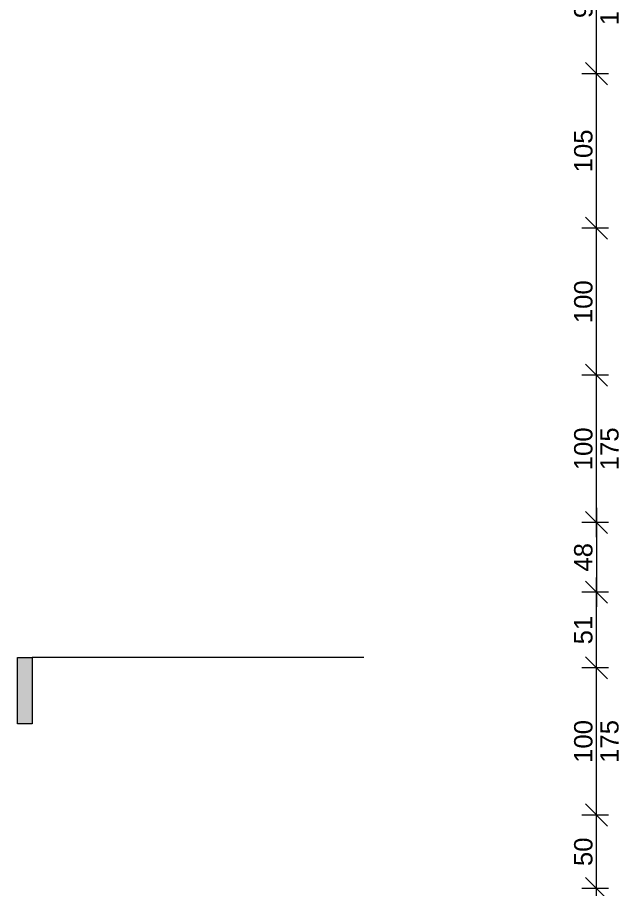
# Model space of a CAD drawing. Header units: centimetres. Extents: x -5566 to 5867, y -120 to 4683.
# Drawn here: x -5552 to -5141, y 1922 to 2514 of the extents above; entities that cross this region are included whole.
import ezdxf

# ---------------------------------------------------------------- set-up
doc = ezdxf.new("R2010")
doc.units = ezdxf.units.CM
doc.layers.add('A-ANNO-DIMS', color=211, linetype='Continuous', lineweight=5)
doc.layers.add('G-ANNO-SYMB', color=111, linetype='Continuous', lineweight=5)
doc.styles.add('Arial', font='arial.ttf', dxfattribs={"height": 12.5})
doc.dimstyles.new('100_200_2_5mm_Arial_cm', dxfattribs={"dimscale": 30.48, "dimtxt": 12.753242, "dimasz": 0.492126, "dimexe": 0.328084, "dimexo": 0.0625, "dimgap": 0.082021, "dimtad": 1, "dimdec": 0, "dimzin": 0, "dimdsep": 46, "dimtxsty": 'Arial', "dimblk1": 'OBLIQUE', "dimblk2": 'OBLIQUE', "dimsah": 1, "dimcen": 0.09, "dimdle": 0.328084, "dimazin": 0, "dimtfac": 1, "dimtdec": 4, "dimtix": 1, "dimtmove": 0, "dimatfit": 3, "dimfxl": 0.328084, "dimfxlon": 1, "dimtvp": 1, "dimtolj": 1, "dimtzin": 0, "dimlwd": 15, "dimlwe": 15, "dimarcsym": 2})
doc.dimstyles.new('200_100_2_5mm_Arial_cm___OpenHeight', dxfattribs={"dimscale": 30.48, "dimtxt": 12.753242, "dimasz": 0.492126, "dimexe": 0.328084, "dimexo": 0.0625, "dimgap": 0.082021, "dimtad": 1, "dimdec": 0, "dimzin": 0, "dimdsep": 46, "dimtxsty": 'Arial', "dimblk1": 'OBLIQUE', "dimblk2": 'OBLIQUE', "dimsah": 1, "dimcen": 0.09, "dimdle": 0.328084, "dimazin": 0, "dimtfac": 1, "dimtdec": 4, "dimtix": 1, "dimtmove": 0, "dimatfit": 3, "dimfxl": 0.328084, "dimfxlon": 1, "dimtvp": 1, "dimtolj": 1, "dimtzin": 0, "dimlwd": 18, "dimlwe": 18, "dimarcsym": 2})

# ---------------------------------------------------------------- blocks, each defined once
blk = doc.blocks.new('Section - M_Section Tail - Filled-49248-Level _9_00')
at = {"layer": 'G-ANNO-SYMB'}
blk.add_hatch(color=256, dxfattribs=at).paths.add_polyline_path([(0, 0.9), (0, 0), (-0.2, 0), (-0.2, 0.9)], flags=0)
at = {"layer": 'G-ANNO-SYMB', "lineweight": 13}
for p, q in [((0, 0.9), (-0.2, 0.9)), ((-0.2, 0.9), (-0.2, 0)), ((0, 0), (0, 0.9)), ((-0.2, 0), (0, 0))]:
    blk.add_line(p, q, dxfattribs=at)
blk = doc.blocks.new('_Oblique')
at = {"color": 0, "linetype": 'ByBlock', "lineweight": -2}
blk.add_line((-0.5, -0.5), (0.5, 0.5), dxfattribs=at)
blk = doc.blocks.new('DIMBLOCK198-Level _9_00')
at = {"layer": 'A-ANNO-DIMS', "color": 0, "lineweight": 18, "transparency": 16777216}
for p, q in [((-5157.84, 1811.58), (-5157.84, 1931.58)), ((-5149.74, 1921.58), (-5167.84, 1921.58)), ((-5149.74, 1821.58), (-5167.84, 1821.58))]:
    blk.add_line(p, q, dxfattribs=at)
at = {"layer": 'Defpoints', "color": 0, "transparency": 16777216}
for p in [(-5157.84, 1921.58), (-5147.84, 1921.58), (-5147.84, 1821.58)]:
    blk.add_point(p, dxfattribs=at)
at = {"layer": 'A-ANNO-DIMS', "color": 0, "lineweight": 18, "transparency": 16777216, "xscale": 15, "yscale": 15, "zscale": 15}
for p, rotation in [((-5157.84, 1921.58), 90), ((-5157.84, 1821.58), 270)]:
    blk.add_blockref('_Oblique', p, dxfattribs=dict(at, rotation=rotation))
at = {"layer": 'A-ANNO-DIMS', "color": 0, "lineweight": 18, "transparency": 16777216, "char_height": 12.5, "width": 34.6103, "attachment_point": 5, "rotation": 90, "style": 'Arial'}
for s, insert in [('\\A1;100', (-5166.72, 1871.58)), ('\\A1;175', (-5148.96, 1871.58))]:
    blk.add_mtext(s, dxfattribs=dict(at, insert=insert))
blk = doc.blocks.new('DIMBLOCK199-Level _9_00')
at = {"layer": 'A-ANNO-DIMS', "color": 0, "lineweight": 18, "transparency": 16777216}
for p, q in [((-5157.84, 1911.58), (-5157.84, 1981.58)), ((-5149.74, 1971.58), (-5167.84, 1971.58)), ((-5149.74, 1921.58), (-5167.84, 1921.58))]:
    blk.add_line(p, q, dxfattribs=at)
at = {"layer": 'Defpoints', "color": 0, "transparency": 16777216}
for p in [(-5157.84, 1971.58), (-5147.84, 1971.58), (-5147.84, 1921.58)]:
    blk.add_point(p, dxfattribs=at)
at = {"layer": 'A-ANNO-DIMS', "color": 0, "lineweight": 18, "transparency": 16777216, "xscale": 15, "yscale": 15, "zscale": 15}
for p, rotation in [((-5157.84, 1971.58), 90), ((-5157.84, 1921.58), 270)]:
    blk.add_blockref('_Oblique', p, dxfattribs=dict(at, rotation=rotation))
at = {"layer": 'A-ANNO-DIMS', "color": 0, "lineweight": 18, "transparency": 16777216, "insert": (-5166.72, 1946.58), "char_height": 12.5, "width": 23.0736, "attachment_point": 5, "rotation": 90, "style": 'Arial'}
blk.add_mtext('\\A1;50', dxfattribs=at)
blk = doc.blocks.new('DIMBLOCK200-Level _9_00')
at = {"layer": 'A-ANNO-DIMS', "color": 0, "lineweight": 18, "transparency": 16777216}
for p, q in [((-5157.84, 1961.58), (-5157.84, 2081.58)), ((-5149.74, 2071.58), (-5167.84, 2071.58)), ((-5149.74, 1971.58), (-5167.84, 1971.58))]:
    blk.add_line(p, q, dxfattribs=at)
at = {"layer": 'Defpoints', "color": 0, "transparency": 16777216}
for p in [(-5157.84, 2071.58), (-5147.84, 2071.58), (-5147.84, 1971.58)]:
    blk.add_point(p, dxfattribs=at)
at = {"layer": 'A-ANNO-DIMS', "color": 0, "lineweight": 18, "transparency": 16777216, "xscale": 15, "yscale": 15, "zscale": 15}
for p, rotation in [((-5157.84, 2071.58), 90), ((-5157.84, 1971.58), 270)]:
    blk.add_blockref('_Oblique', p, dxfattribs=dict(at, rotation=rotation))
at = {"layer": 'A-ANNO-DIMS', "color": 0, "lineweight": 18, "transparency": 16777216, "char_height": 12.5, "width": 34.6103, "attachment_point": 5, "rotation": 90, "style": 'Arial'}
for s, insert in [('\\A1;100', (-5166.72, 2021.58)), ('\\A1;175', (-5148.96, 2021.58))]:
    blk.add_mtext(s, dxfattribs=dict(at, insert=insert))
blk = doc.blocks.new('DIMBLOCK201-Level _9_00')
at = {"layer": 'A-ANNO-DIMS', "color": 0, "lineweight": 18, "transparency": 16777216}
for p, q in [((-5157.84, 2061.58), (-5157.84, 2132.99)), ((-5149.74, 2122.99), (-5167.84, 2122.99)), ((-5149.74, 2071.58), (-5167.84, 2071.58))]:
    blk.add_line(p, q, dxfattribs=at)
at = {"layer": 'Defpoints', "color": 0, "transparency": 16777216}
for p in [(-5157.84, 2122.99), (-5147.84, 2122.99), (-5147.84, 2071.58)]:
    blk.add_point(p, dxfattribs=at)
at = {"layer": 'A-ANNO-DIMS', "color": 0, "lineweight": 18, "transparency": 16777216, "xscale": 15, "yscale": 15, "zscale": 15}
for p, rotation in [((-5157.84, 2122.99), 90), ((-5157.84, 2071.58), 270)]:
    blk.add_blockref('_Oblique', p, dxfattribs=dict(at, rotation=rotation))
at = {"layer": 'A-ANNO-DIMS', "color": 0, "lineweight": 18, "transparency": 16777216, "insert": (-5166.72, 2097.28), "char_height": 12.5, "width": 23.0736, "attachment_point": 5, "rotation": 90, "style": 'Arial'}
blk.add_mtext('\\A1;51', dxfattribs=at)
blk = doc.blocks.new('DIMBLOCK202-Level _9_00')
at = {"layer": 'A-ANNO-DIMS', "color": 0, "lineweight": 18, "transparency": 16777216}
for p, q in [((-5157.84, 2160.49), (-5157.84, 2280.49)), ((-5149.74, 2270.49), (-5167.84, 2270.49)), ((-5149.74, 2170.49), (-5167.84, 2170.49))]:
    blk.add_line(p, q, dxfattribs=at)
at = {"layer": 'Defpoints', "color": 0, "transparency": 16777216}
for p in [(-5157.84, 2270.49), (-5147.84, 2270.49), (-5147.84, 2170.49)]:
    blk.add_point(p, dxfattribs=at)
at = {"layer": 'A-ANNO-DIMS', "color": 0, "lineweight": 18, "transparency": 16777216, "xscale": 15, "yscale": 15, "zscale": 15}
for p, rotation in [((-5157.84, 2270.49), 90), ((-5157.84, 2170.49), 270)]:
    blk.add_blockref('_Oblique', p, dxfattribs=dict(at, rotation=rotation))
at = {"layer": 'A-ANNO-DIMS', "color": 0, "lineweight": 18, "transparency": 16777216, "char_height": 12.5, "width": 34.6103, "attachment_point": 5, "rotation": 90, "style": 'Arial'}
for s, insert in [('\\A1;100', (-5166.72, 2220.49)), ('\\A1;175', (-5148.96, 2220.49))]:
    blk.add_mtext(s, dxfattribs=dict(at, insert=insert))
blk = doc.blocks.new('DIMBLOCK203-Level _9_00')
at = {"layer": 'A-ANNO-DIMS', "color": 0, "lineweight": 18, "transparency": 16777216}
for p, q in [((-5157.84, 2260.49), (-5157.84, 2380.49)), ((-5149.74, 2370.49), (-5167.84, 2370.49)), ((-5149.74, 2270.49), (-5167.84, 2270.49))]:
    blk.add_line(p, q, dxfattribs=at)
at = {"layer": 'Defpoints', "color": 0, "transparency": 16777216}
for p in [(-5157.84, 2370.49), (-5147.84, 2370.49), (-5147.84, 2270.49)]:
    blk.add_point(p, dxfattribs=at)
at = {"layer": 'A-ANNO-DIMS', "color": 0, "lineweight": 18, "transparency": 16777216, "xscale": 15, "yscale": 15, "zscale": 15}
for p, rotation in [((-5157.84, 2370.49), 90), ((-5157.84, 2270.49), 270)]:
    blk.add_blockref('_Oblique', p, dxfattribs=dict(at, rotation=rotation))
at = {"layer": 'A-ANNO-DIMS', "color": 0, "lineweight": 18, "transparency": 16777216, "insert": (-5166.72, 2320.49), "char_height": 12.5, "width": 34.6103, "attachment_point": 5, "rotation": 90, "style": 'Arial'}
blk.add_mtext('\\A1;100', dxfattribs=at)
blk = doc.blocks.new('DIMBLOCK204-Level _9_00')
at = {"layer": 'A-ANNO-DIMS', "color": 0, "lineweight": 18, "transparency": 16777216}
for p, q in [((-5157.84, 2360.49), (-5157.84, 2485.49)), ((-5149.74, 2475.49), (-5167.84, 2475.49)), ((-5149.74, 2370.49), (-5167.84, 2370.49))]:
    blk.add_line(p, q, dxfattribs=at)
at = {"layer": 'Defpoints', "color": 0, "transparency": 16777216}
for p in [(-5157.84, 2475.49), (-5147.84, 2475.49), (-5147.84, 2370.49)]:
    blk.add_point(p, dxfattribs=at)
at = {"layer": 'A-ANNO-DIMS', "color": 0, "lineweight": 18, "transparency": 16777216, "xscale": 15, "yscale": 15, "zscale": 15}
for p, rotation in [((-5157.84, 2475.49), 90), ((-5157.84, 2370.49), 270)]:
    blk.add_blockref('_Oblique', p, dxfattribs=dict(at, rotation=rotation))
at = {"layer": 'A-ANNO-DIMS', "color": 0, "lineweight": 18, "transparency": 16777216, "insert": (-5166.72, 2422.99), "char_height": 12.5, "width": 34.6103, "attachment_point": 5, "rotation": 90, "style": 'Arial'}
blk.add_mtext('\\A1;105', dxfattribs=at)
blk = doc.blocks.new('DIMBLOCK205-Level _9_00')
at = {"layer": 'A-ANNO-DIMS', "color": 0, "lineweight": 18, "transparency": 16777216}
for p, q in [((-5157.84, 2465.49), (-5157.84, 2580.49)), ((-5149.74, 2570.49), (-5167.84, 2570.49)), ((-5149.74, 2475.49), (-5167.84, 2475.49))]:
    blk.add_line(p, q, dxfattribs=at)
at = {"layer": 'Defpoints', "color": 0, "transparency": 16777216}
for p in [(-5157.84, 2570.49), (-5147.84, 2570.49), (-5147.84, 2475.49)]:
    blk.add_point(p, dxfattribs=at)
at = {"layer": 'A-ANNO-DIMS', "color": 0, "lineweight": 18, "transparency": 16777216, "xscale": 15, "yscale": 15, "zscale": 15}
for p, rotation in [((-5157.84, 2570.49), 90), ((-5157.84, 2475.49), 270)]:
    blk.add_blockref('_Oblique', p, dxfattribs=dict(at, rotation=rotation))
at = {"layer": 'A-ANNO-DIMS', "color": 0, "lineweight": 18, "transparency": 16777216, "char_height": 12.5, "width": 34.6103, "attachment_point": 5, "rotation": 90, "style": 'Arial'}
for s, insert in [('\\A1;175', (-5148.96, 2522.99)), ('\\A1;95', (-5166.72, 2522.99))]:
    blk.add_mtext(s, dxfattribs=dict(at, insert=insert))
blk = doc.blocks.new('DIMBLOCK284-Level _9_00')
at = {"layer": 'A-ANNO-DIMS', "color": 0, "lineweight": 15, "transparency": 16777216}
for p, q in [((-5157.84, 2180.49), (-5157.84, 2112.99)), ((-5149.74, 2170.49), (-5167.84, 2170.49)), ((-5149.74, 2122.99), (-5167.84, 2122.99))]:
    blk.add_line(p, q, dxfattribs=at)
at = {"layer": 'Defpoints', "color": 0, "transparency": 16777216}
for p in [(-5147.84, 2170.49), (-5157.84, 2122.99), (-5147.84, 2122.99)]:
    blk.add_point(p, dxfattribs=at)
at = {"layer": 'A-ANNO-DIMS', "color": 0, "lineweight": 15, "transparency": 16777216, "xscale": 15, "yscale": 15, "zscale": 15}
for p, rotation in [((-5157.84, 2170.49), 90), ((-5157.84, 2122.99), 270)]:
    blk.add_blockref('_Oblique', p, dxfattribs=dict(at, rotation=rotation))
at = {"layer": 'A-ANNO-DIMS', "color": 0, "lineweight": 15, "transparency": 16777216, "insert": (-5166.72, 2146.74), "char_height": 12.5, "width": 23.0736, "attachment_point": 5, "rotation": 90, "style": 'Arial'}
blk.add_mtext('\\A1;48', dxfattribs=at)

msp = doc.modelspace()

# ---------------------------------------------------------------- linework, layer by layer
at = {"layer": 'G-ANNO-SYMB'}
msp.add_line((-5316.04, 2078.55), (-5541.61, 2078.55), dxfattribs=at)

# ---------------------------------------------------------------- block references
at = {"layer": 'G-ANNO-SYMB', "lineweight": 13, "extrusion": (0, 0, -1), "xscale": 49.99999999999998, "yscale": 49.99999999999998, "zscale": 49.99999999999998, "rotation": 180.0000000000006}
msp.add_blockref('Section - M_Section Tail - Filled-49248-Level _9_00', (5541.61, 2078.55), dxfattribs=at)

# ---------------------------------------------------------------- dimensions: what is measured, and where the dimension line sits
at = {"layer": 'A-ANNO-DIMS', "lineweight": 18}
for base, p1, p2, override, picture, middle in [((-5157.84, 2570.49), (-5147.84, 2475.49), (-5147.84, 2570.49), {"dimpost": '<>', "dimfxl": 95}, 'DIMBLOCK205-Level _9_00', (-5157.84, 2522.99)), ((-5157.84, 2270.49), (-5147.84, 2170.49), (-5147.84, 2270.49), {"dimpost": '<>', "dimfxl": 100}, 'DIMBLOCK202-Level _9_00', (-5157.84, 2220.49)), ((-5157.84, 2071.58), (-5147.84, 1971.58), (-5147.84, 2071.58), {"dimpost": '<>', "dimfxl": 100}, 'DIMBLOCK200-Level _9_00', (-5157.84, 2021.58)), ((-5157.84, 1921.58), (-5147.84, 1821.58), (-5147.84, 1921.58), {"dimpost": '<>', "dimfxl": 100}, 'DIMBLOCK198-Level _9_00', (-5157.84, 1871.58))]:
    dim = msp.add_linear_dim(base=base, p1=p1, p2=p2, angle=270, text='<>\\X175', dimstyle='200_100_2_5mm_Arial_cm___OpenHeight', override=override, dxfattribs=at)
    dim.commit()
    dim.dimension.update_dxf_attribs({"geometry": picture, "text_midpoint": middle})
for base, p1, p2, override, picture, middle in [((-5157.84, 2475.49), (-5147.84, 2370.49), (-5147.84, 2475.49), {"dimpost": '<>', "dimfxl": 105}, 'DIMBLOCK204-Level _9_00', (-5166.72, 2422.99)), ((-5157.84, 2370.49), (-5147.84, 2270.49), (-5147.84, 2370.49), {"dimpost": '<>', "dimfxl": 100}, 'DIMBLOCK203-Level _9_00', (-5166.72, 2320.49)), ((-5157.84, 2122.99), (-5147.84, 2071.58), (-5147.84, 2122.99), {"dimpost": '<>', "dimfxl": 51.413845}, 'DIMBLOCK201-Level _9_00', (-5166.72, 2097.28)), ((-5157.84, 1971.58), (-5147.84, 1921.58), (-5147.84, 1971.58), {"dimpost": '<>', "dimfxl": 50}, 'DIMBLOCK199-Level _9_00', (-5166.72, 1946.58))]:
    dim = msp.add_linear_dim(base=base, p1=p1, p2=p2, angle=270, dimstyle='200_100_2_5mm_Arial_cm___OpenHeight', override=override, dxfattribs=at)
    dim.commit()
    dim.dimension.update_dxf_attribs({"geometry": picture, "text_midpoint": middle})
at = {"layer": 'A-ANNO-DIMS', "lineweight": 15}
dim = msp.add_linear_dim(base=(-5157.8390545, 2122.99172688), p1=(-5147.8390545, 2170.49172688), p2=(-5147.8390545, 2122.99172688), angle=270, dimstyle='100_200_2_5mm_Arial_cm', override={"dimpost": '<>', "dimfxl": 47.5}, dxfattribs=at)
dim.commit()
dim.dimension.update_dxf_attribs({"geometry": 'DIMBLOCK284-Level _9_00', "text_midpoint": (-5166.72121685, 2146.74172688)})

doc.saveas('drawing.dxf')
